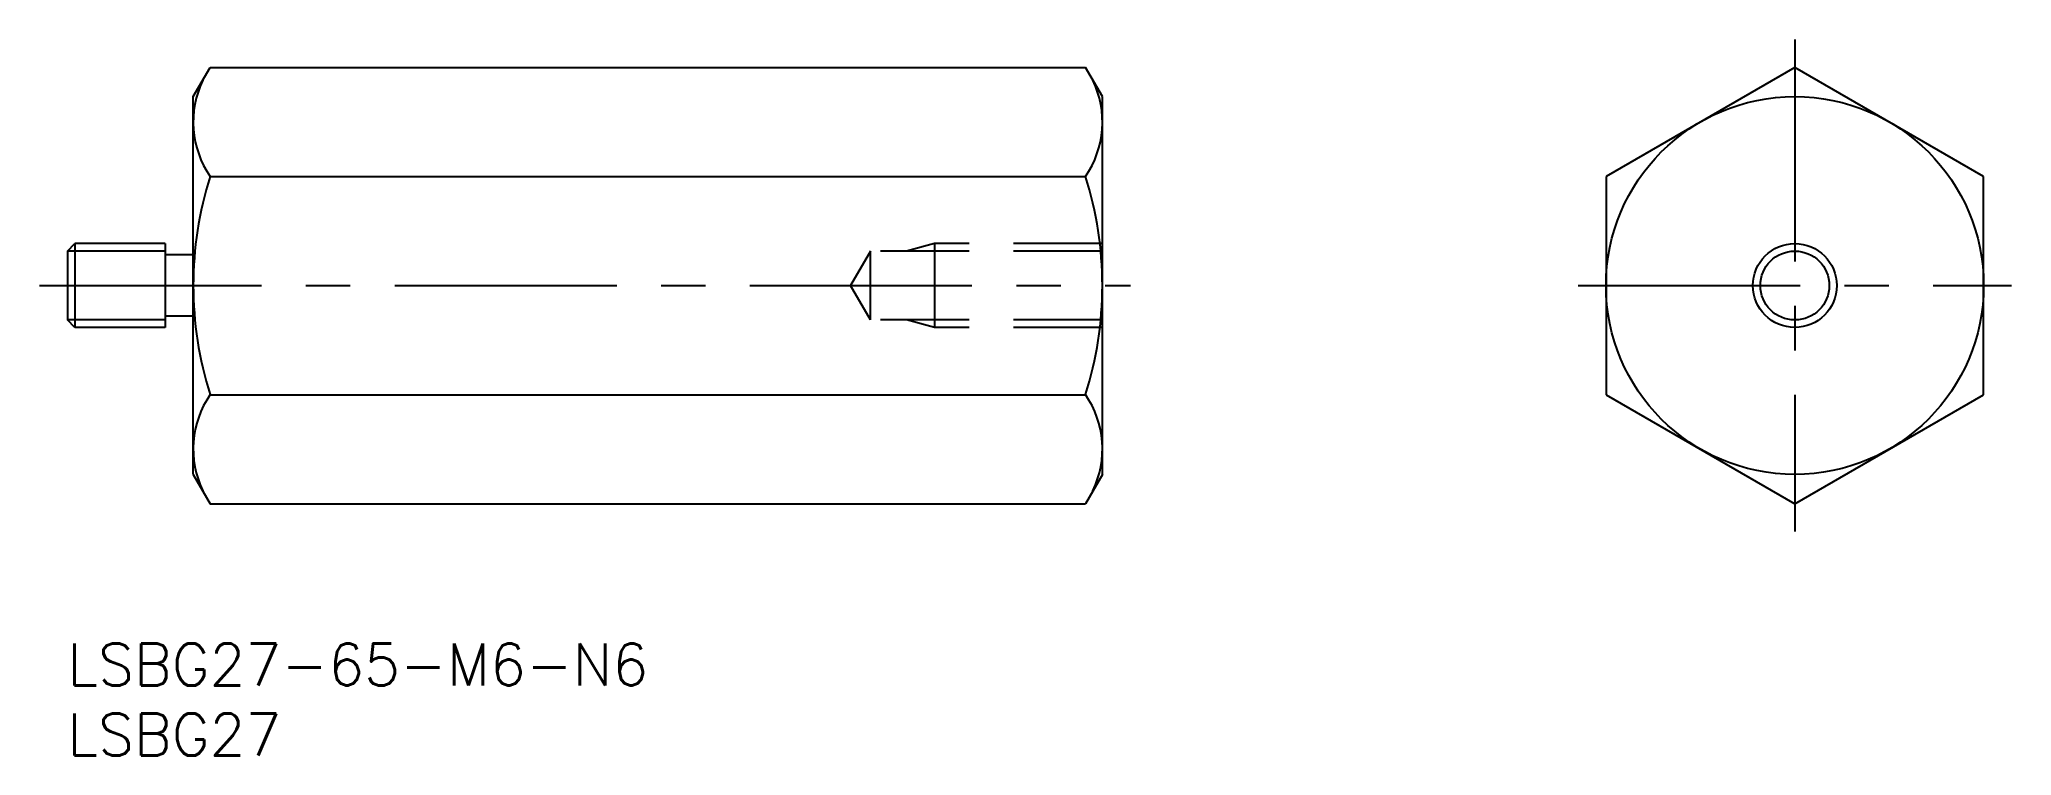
# Model space of a CAD drawing. Extents: x -2 to 139, y -8 to 43.
import ezdxf

# ---------------------------------------------------------------- set-up
doc = ezdxf.new("R2010")
doc.units = 0
doc.header["$LTSCALE"] = 0.5
doc.linetypes.add('CENTER', pattern=[50.8, 31.75, -6.35, 6.35, -6.35])
doc.linetypes.add('DASHED', pattern=[19.05, 12.7, -6.35])
for name, color, linetype in [('MSM_CENTER', 1, 'CENTER'), ('MSM_CONTINUOUS', 7, 'CONTINUOUS'), ('MSM_DASHED', 4, 'DASHED'), ('MSM_NARROW', 5, 'CONTINUOUS'), ('MSM_PART_NUMBER', 7, 'CONTINUOUS')]:
    doc.layers.add(name, color=color, linetype=linetype)
doc.styles.get("Standard").update_dxf_attribs({"font": 'txt.shx', "height": 3, "bigfont": 'bigfont.shx'})

# ---------------------------------------------------------------- blocks, each defined once
blk = doc.blocks.new('*U4')
at = {"layer": 'MSM_PART_NUMBER'}
blk.add_text('LSBG27-65-M6-N6', height=3, dxfattribs=at).set_placement((0, -3))
blk = doc.blocks.new('*U5')
at = {"layer": 'MSM_PART_NUMBER'}
blk.add_text('LSBG27', height=3, dxfattribs=at).set_placement((0, -8))

msp = doc.modelspace()

# ---------------------------------------------------------------- linework, layer by layer
at = {"layer": 'MSM_CENTER'}
for p, q in [((123.51, 43.18), (123.51, 8)), ((-2, 25.59), (76, 25.59)), ((108.01, 25.59), (139.01, 25.59))]:
    msp.add_line(p, q, dxfattribs=at)
at = {"layer": 'MSM_CONTINUOUS'}
for p, q in [((9, 39.09), (10.21, 41.18)), ((10.21, 41.18), (72.79, 41.18)), ((74, 39.09), (72.79, 41.18)), ((123.51, 41.18), (110.01, 33.38)), ((137.01, 33.38), (123.51, 41.18)), ((9, 12.09), (9, 39.09)), ((74, 12.09), (74, 39.09)), ((10.21, 33.38), (72.79, 33.38)), ((110.01, 33.38), (110.01, 17.79)), ((137.01, 17.79), (137.01, 33.38)), ((0, 28.05), (0.54, 28.59)), ((7, 28.59), (0.54, 28.59)), ((0.54, 28.59), (0.54, 22.59)), ((7, 28.59), (7, 22.59)), ((0, 28.05), (0, 23.13)), ((9, 27.79), (7, 27.79)), ((0.54, 22.59), (0, 23.13)), ((7, 22.59), (0.54, 22.59)), ((9, 23.39), (7, 23.39)), ((10.21, 17.79), (72.79, 17.79)), ((110.01, 17.79), (123.51, 10)), ((123.51, 10), (137.01, 17.79)), ((9, 12.09), (10.21, 10)), ((74, 12.09), (72.79, 10)), ((10.21, 10), (72.79, 10))]:
    msp.add_line(p, q, dxfattribs=at)
for radius in [13.5, 2.46]:
    msp.add_circle((123.51, 25.59), radius, dxfattribs=at)
for centre, radius, start, end in [((15.9, 37.28), 6.9, 154.3842, 214.3842), ((67.1, 37.28), 6.9, 325.6158, 25.6158), ((34.79, 25.59), 25.79, 162.412, 197.588), ((48.21, 25.59), 25.79, 342.412, 17.588), ((15.9, 13.9), 6.9, 145.6158, 205.6158), ((67.1, 13.9), 6.9, 334.3842, 34.3842)]:
    msp.add_arc(centre, radius, start, end, dxfattribs=at)
at = {"layer": 'MSM_DASHED'}
for p, q in [((62, 28.59), (60, 28.05)), ((74, 28.59), (62, 28.59)), ((62, 28.59), (62, 22.59)), ((57.42, 28.05), (56, 25.59)), ((74, 28.05), (57.42, 28.05)), ((57.42, 23.13), (57.42, 28.05)), ((57.42, 23.13), (56, 25.59)), ((74, 23.13), (57.42, 23.13)), ((62, 22.59), (60, 23.13)), ((74, 22.59), (62, 22.59))]:
    msp.add_line(p, q, dxfattribs=at)
at = {"layer": 'MSM_NARROW'}
for p, q in [((7, 28.05), (0, 28.05)), ((7, 23.13), (0, 23.13))]:
    msp.add_line(p, q, dxfattribs=at)
msp.add_circle((123.51, 25.59), 3, dxfattribs=at)

# ---------------------------------------------------------------- block references
at = {"layer": 'MSM_CONTINUOUS'}
for name in ['*U4', '*U5']:
    msp.add_blockref(name, (0, 0), dxfattribs=at)

doc.saveas('drawing.dxf')
